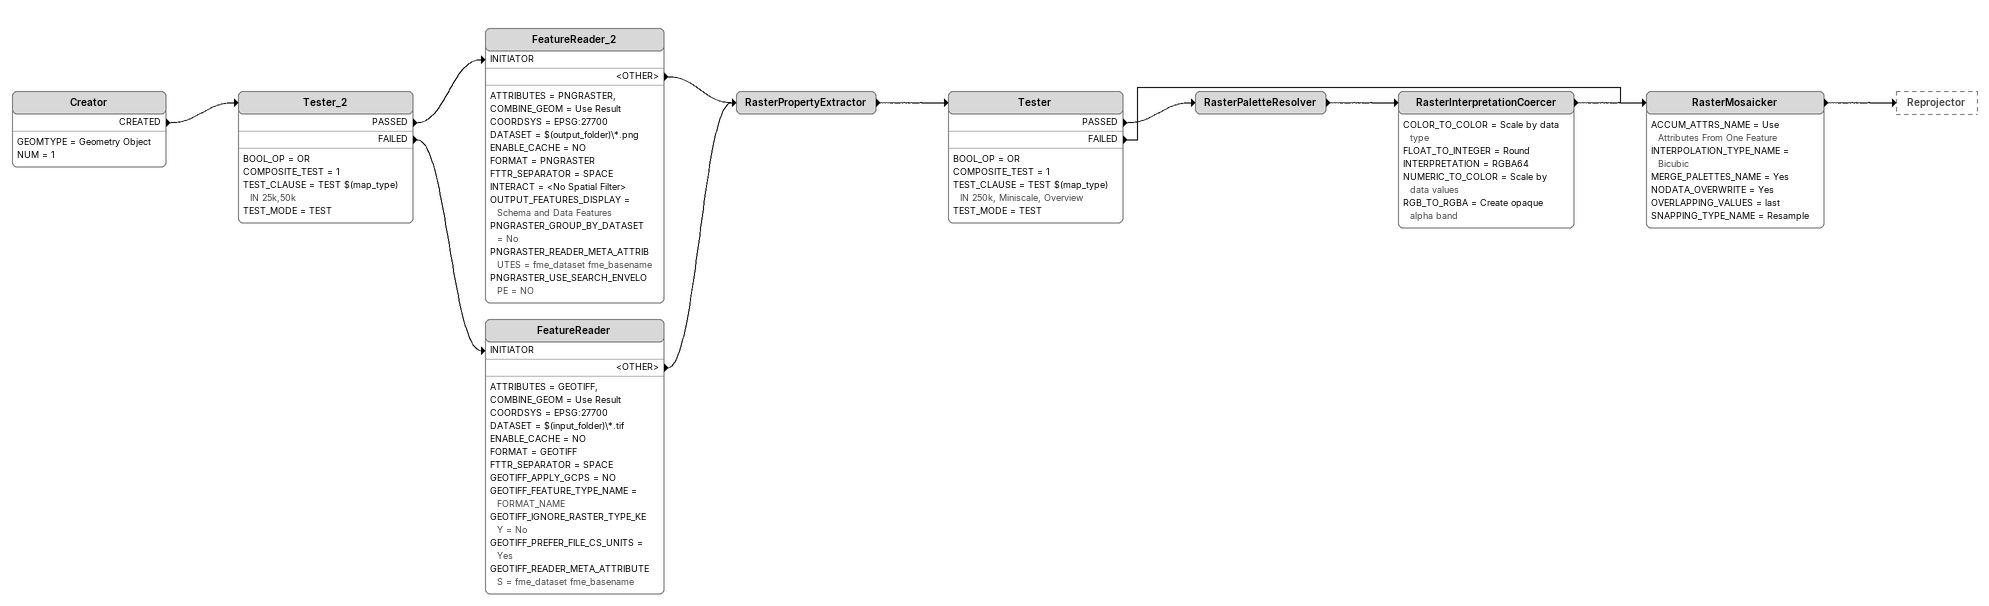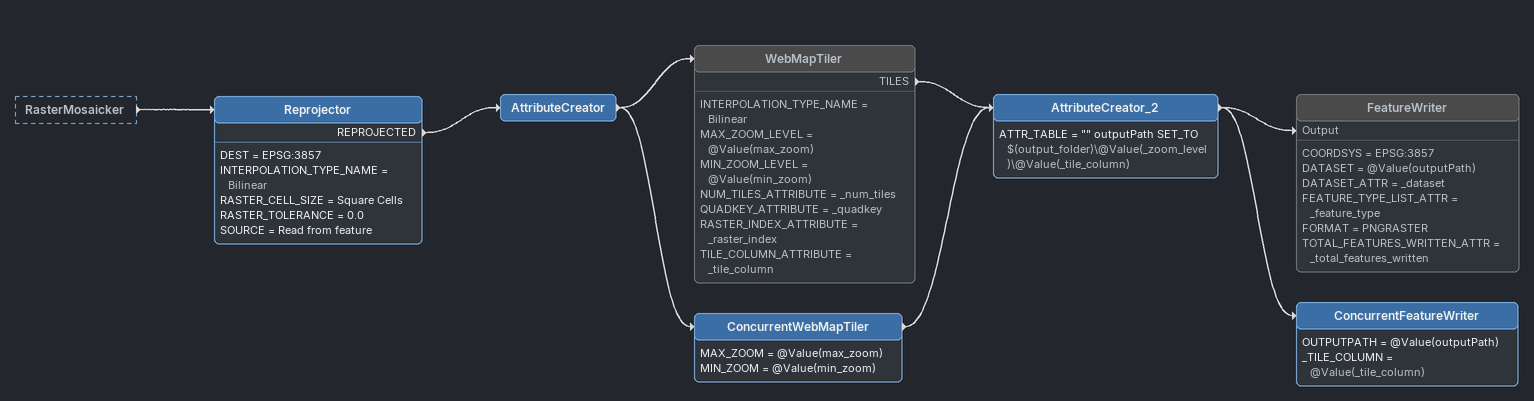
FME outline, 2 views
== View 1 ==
Creator
    GEOMTYPE = Geometry Object
    NUM = 1
    CREATED -> Tester_2
Tester_2
    BOOL_OP = OR
    COMPOSITE_TEST = 1
    TEST_CLAUSE = TEST $(map_type) IN 25k,50k
    TEST_MODE = TEST
    PASSED -> FeatureReader_2 [INITIATOR]
    FAILED -> FeatureReader [INITIATOR]
FeatureReader_2
    ATTRIBUTES = PNGRASTER,
    COMBINE_GEOM = Use Result
    COORDSYS = EPSG:27700
    DATASET = $(output_folder)\*.png
    ENABLE_CACHE = NO
    FORMAT = PNGRASTER
    FTTR_SEPARATOR = SPACE
    INTERACT = <No Spatial Filter>
    OUTPUT_FEATURES_DISPLAY = Schema and Data Features
    PNGRASTER_GROUP_BY_DATASET = No
    PNGRASTER_READER_META_ATTRIBUTES = fme_dataset fme_basename
    PNGRASTER_USE_SEARCH_ENVELOPE = NO
    <OTHER> -> RasterPropertyExtractor
FeatureReader
    ATTRIBUTES = GEOTIFF,
    COMBINE_GEOM = Use Result
    COORDSYS = EPSG:27700
    DATASET = $(input_folder)\*.tif
    ENABLE_CACHE = NO
    FORMAT = GEOTIFF
    FTTR_SEPARATOR = SPACE
    GEOTIFF_APPLY_GCPS = NO
    GEOTIFF_FEATURE_TYPE_NAME = FORMAT_NAME
    GEOTIFF_IGNORE_RASTER_TYPE_KEY = No
    GEOTIFF_PREFER_FILE_CS_UNITS = Yes
    GEOTIFF_READER_META_ATTRIBUTES = fme_dataset fme_basename
    <OTHER> -> RasterPropertyExtractor
RasterPropertyExtractor
    -> Tester
Tester
    BOOL_OP = OR
    COMPOSITE_TEST = 1
    TEST_CLAUSE = TEST $(map_type) IN 250k, Miniscale, Overview
    TEST_MODE = TEST
    PASSED -> RasterPaletteResolver
    FAILED -> RasterMosaicker
RasterPaletteResolver
    -> RasterInterpretationCoercer
RasterInterpretationCoercer
    COLOR_TO_COLOR = Scale by data type
    FLOAT_TO_INTEGER = Round
    INTERPRETATION = RGBA64
    NUMERIC_TO_COLOR = Scale by data values
    RGB_TO_RGBA = Create opaque alpha band
    -> RasterMosaicker
RasterMosaicker
    ACCUM_ATTRS_NAME = Use Attributes From One Feature
    INTERPOLATION_TYPE_NAME = Bicubic
    MERGE_PALETTES_NAME = Yes
    NODATA_OVERWRITE = Yes
    OVERLAPPING_VALUES = last
    SNAPPING_TYPE_NAME = Resample
    -> Reprojector

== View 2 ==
RasterMosaicker [outside]
    -> Reprojector
Reprojector
    DEST = EPSG:3857
    INTERPOLATION_TYPE_NAME = Bilinear
    RASTER_CELL_SIZE = Square Cells
    RASTER_TOLERANCE = 0.0
    SOURCE = Read from feature
    REPROJECTED -> AttributeCreator
AttributeCreator
    -> WebMapTiler
    -> ConcurrentWebMapTiler
WebMapTiler [off]
    INTERPOLATION_TYPE_NAME = Bilinear
    MAX_ZOOM_LEVEL = @Value(max_zoom)
    MIN_ZOOM_LEVEL = @Value(min_zoom)
    NUM_TILES_ATTRIBUTE = _num_tiles
    QUADKEY_ATTRIBUTE = _quadkey
    RASTER_INDEX_ATTRIBUTE = _raster_index
    TILE_COLUMN_ATTRIBUTE = _tile_column
    TILES -> AttributeCreator_2
ConcurrentWebMapTiler
    MAX_ZOOM = @Value(max_zoom)
    MIN_ZOOM = @Value(min_zoom)
    -> AttributeCreator_2
AttributeCreator_2
    ATTR_TABLE = "" outputPath SET_TO $(output_folder)\@Value(_zoom_level)\@Value(_tile_column)
    -> ConcurrentFeatureWriter
    -> FeatureWriter [Output]
FeatureWriter [off]
    COORDSYS = EPSG:3857
    DATASET = @Value(outputPath)
    DATASET_ATTR = _dataset
    FEATURE_TYPE_LIST_ATTR = _feature_type
    FORMAT = PNGRASTER
    TOTAL_FEATURES_WRITTEN_ATTR = _total_features_written
ConcurrentFeatureWriter
    OUTPUTPATH = @Value(outputPath)
    _TILE_COLUMN = @Value(_tile_column)
